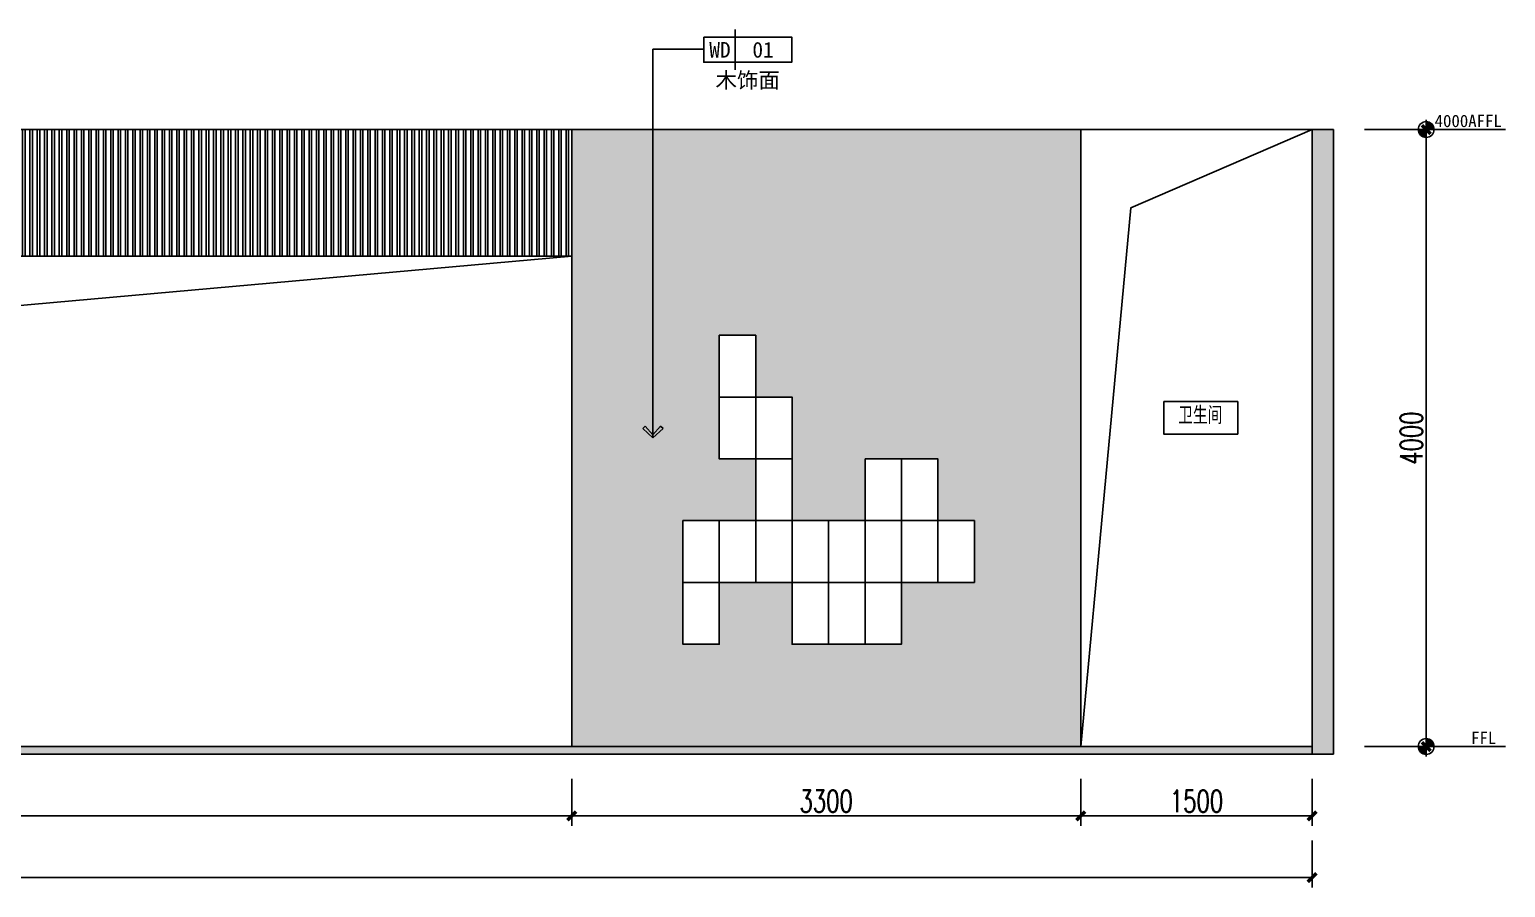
# Model space of a CAD drawing. Header units: millimetres. Extents: x 5625199 to 7433318, y -3316392 to -2552493.
# Drawn here: x 5960920 to 5970490, y -2677437 to -2671874 of the extents above; entities that cross this region are included whole.
import ezdxf
from ezdxf.enums import TextEntityAlignment as Align

# ---------------------------------------------------------------- set-up
doc = ezdxf.new("R2010")
doc.units = ezdxf.units.MM
doc.header["$PDMODE"] = 35
doc.header["$PDSIZE"] = -10
doc.linetypes.add('M-CENTER', pattern=[11.25, 7.5, -1.25, 1.25, -1.25])
for name, color, linetype in [('155', 155, 'Continuous'), ('DIM', 7, 'Continuous'), ('PL-文字标注', 2, 'Continuous')]:
    doc.layers.add(name, color=color, linetype=linetype)
doc.styles.add('03.YBC-宋体2.5', font='', dxfattribs={"width": 0.8, "height": 2.5})
doc.styles.add('dop-S', font='')
doc.styles.add('宋体', font='', dxfattribs={"width": 0.7})
doc.styles.add('标注-尺寸', font='simplex.shx', dxfattribs={"width": 0.7})
doc.styles.get('03.YBC-宋体2.5').set_extended_font_data('SimSun')
doc.styles.get('dop-S').set_extended_font_data('SimSun')
doc.styles.get('宋体').set_extended_font_data('SimSun')
doc.dimstyles.new('90', dxfattribs={"dimscale": 0.9, "dimtxt": 150, "dimasz": 50, "dimexe": 120, "dimexo": 150, "dimgap": 30, "dimtad": 1, "dimdec": 0, "dimrnd": 5, "dimdsep": 46, "dimtxsty": '标注-尺寸', "dimblk": 'ARCHTICK', "dimcen": 0.2, "dimclrd": 8, "dimclre": 8, "dimclrt": 2, "dimadec": 0, "dimazin": 0, "dimtfac": 1, "dimtdec": 0, "dimtmove": 2, "dimatfit": 3, "dimldrblk": 'ccccc', "dimfxl": 300, "dimfxlon": 1, "dimtolj": 1, "dimtzin": 0, "dimarcsym": 0})
doc.dimstyles.new('副本 100', dxfattribs={"dimscale": 0.8, "dimtxt": 180, "dimasz": 70, "dimexe": 80, "dimexo": 100, "dimgap": 30, "dimtad": 1, "dimdec": 0, "dimrnd": 5, "dimdsep": 46, "dimtxsty": '标注-尺寸', "dimblk": 'ARCHTICK', "dimcen": 0.2, "dimdle": 5, "dimclrd": 8, "dimclre": 8, "dimclrt": 2, "dimadec": 0, "dimazin": 0, "dimtfac": 1, "dimtdec": 0, "dimtmove": 2, "dimatfit": 3, "dimldrblk": 'ccccc', "dimfxl": 300, "dimfxlon": 1, "dimtolj": 1, "dimtzin": 0, "dimarcsym": 0})

# ---------------------------------------------------------------- blocks, each defined once
blk = doc.blocks.new('G$C26AEEC73')
at = {"layer": '155', "color": 8, "ltscale": 500}
for points in [[(236.2582065640017, 2002.685826071538), (472.5164131280035, 2002.685826071538), (472.5164131280035, 1602.14866085723), (236.2582065640017, 1602.14866085723)], [(236.2582065640017, 1602.14866085723), (472.5164131280035, 1602.14866085723), (472.5164131280035, 1201.611495642923), (236.2582065640017, 1201.611495642923)], [(472.5164131280035, 1602.14866085723), (708.7746196920052, 1602.14866085723), (708.7746196920052, 1201.611495642923), (472.5164131280035, 1201.611495642923)], [(472.5164131280035, 1201.611495642923), (708.7746196920052, 1201.611495642923), (708.7746196920052, 801.0743304286152), (472.5164131280035, 801.0743304286152)], [(1181.291032820009, 1201.611495642923), (1417.54923938401, 1201.611495642923), (1417.54923938401, 801.0743304286152), (1181.291032820009, 801.0743304286152)], [(1417.54923938401, 1201.611495642923), (1653.807445948012, 1201.611495642923), (1653.807445948012, 801.0743304286152), (1417.54923938401, 801.0743304286152)], [(0, 801.0743304286152), (236.2582065640017, 801.0743304286152), (236.2582065640017, 400.5371652143076), (0, 400.5371652143076)], [(236.2582065640017, 801.0743304286152), (472.5164131280035, 801.0743304286152), (472.5164131280035, 400.5371652143076), (236.2582065640017, 400.5371652143076)], [(472.5164131280035, 801.0743304286152), (708.7746196920052, 801.0743304286152), (708.7746196920052, 400.5371652143076), (472.5164131280035, 400.5371652143076)], [(708.7746196920052, 801.0743304286152), (945.032826256007, 801.0743304286152), (945.032826256007, 400.5371652143076), (708.7746196920052, 400.5371652143076)], [(945.032826256007, 801.0743304286152), (1181.291032820009, 801.0743304286152), (1181.291032820009, 400.5371652143076), (945.032826256007, 400.5371652143076)], [(1181.291032820009, 801.0743304286152), (1417.54923938401, 801.0743304286152), (1417.54923938401, 400.5371652143076), (1181.291032820009, 400.5371652143076)], [(1417.54923938401, 801.0743304286152), (1653.807445948012, 801.0743304286152), (1653.807445948012, 400.5371652143076), (1417.54923938401, 400.5371652143076)], [(1653.807445948012, 801.0743304286152), (1890.065652512014, 801.0743304286152), (1890.065652512014, 400.5371652143076), (1653.807445948012, 400.5371652143076)], [(0, 400.5371652143076), (236.2582065640017, 400.5371652143076), (236.2582065640017, 0), (0, 0)], [(708.7746196920052, 400.5371652143076), (945.032826256007, 400.5371652143076), (945.032826256007, 0), (708.7746196920052, 0)], [(945.032826256007, 400.5371652143076), (1181.291032820009, 400.5371652143076), (1181.291032820009, 0), (945.032826256007, 0)], [(1181.291032820009, 400.5371652143076), (1417.54923938401, 400.5371652143076), (1417.54923938401, 0), (1181.291032820009, 0)]]:
    blk.add_lwpolyline(points, close=True, dxfattribs=at)
blk = doc.blocks.new('_ArchTick')
at = {"color": 0, "linetype": 'ByBlock', "const_width": 0.4}
blk.add_lwpolyline([(-0.5, -0.5), (0.5, 0.5)], dxfattribs=at)
blk = doc.blocks.new('*D204')
at = {"layer": '155', "color": 8, "lineweight": -2, "ltscale": 500, "transparency": 16777216}
for p, q in [((5956545.796211659, -2676732.718903087), (5956545.796211659, -2677036.718903087)), ((5964435.473459059, -2676732.718903087), (5964435.473459059, -2677036.718903087)), ((5956541.796211659, -2676972.718903087), (5964439.473459059, -2676972.718903087))]:
    blk.add_line(p, q, dxfattribs=at)
at = {"layer": 'Defpoints', "color": 0, "transparency": 16777216}
for p in [(5956545.796211659, -2676222.718903087), (5964435.473459059, -2676522.718903087), (5964435.473459059, -2676972.718903087)]:
    blk.add_point(p, dxfattribs=at)
at = {"layer": '155', "color": 8, "linetype": 'ByBlock', "lineweight": -2, "transparency": 16777216, "xscale": 56, "yscale": 56, "zscale": 56, "rotation": 180}
blk.add_blockref('_ArchTick', (5956545.796211659, -2676972.718903087), dxfattribs=at)
at = {"layer": '155', "color": 8, "linetype": 'ByBlock', "lineweight": -2, "transparency": 16777216, "xscale": 56, "yscale": 56, "zscale": 56}
blk.add_blockref('_ArchTick', (5964435.473459059, -2676972.718903087), dxfattribs=at)
at = {"layer": '155', "color": 2, "ltscale": 500, "transparency": 16777216, "insert": (5960490.634835359, -2676876.718903087), "char_height": 144, "attachment_point": 5, "style": '标注-尺寸'}
blk.add_mtext('\\A1;7890', dxfattribs=at)
blk = doc.blocks.new('ccccc')
h = blk.add_hatch(color=44)
h.dxf.hatch_style = 1
h.paths.add_polyline_path([(-1.713128774543292, -1.115298350458033), (-1.349075249163433, -1.474599215202033), (1e-16, 1e-16), (-1.349075249163433, 1.474599215202033), (-1.713128774543292, 1.115298350458033), (-0.4242640688316898, -1e-16)])
at = {"color": 44}
for p, q in [((-0.4242640688316897, 0), (-5.066636229632421, 0)), ((-1.349075249163433, 1.474599215202033), (-1.713128774543292, 1.115298350458033)), ((-1.713128774543292, 1.115298350458033), (-0.4242640688316897, 0)), ((-1.713128774543292, -1.115298350458033), (-0.4242640688316897, 0)), ((0, 0), (-1.349075249163433, 1.474599215202033)), ((0, 0), (-1.349075249163433, -1.474599215202033)), ((-1.349075249163433, -1.474599215202033), (-1.713128774543292, -1.115298350458033))]:
    blk.add_line(p, q, dxfattribs=at)
blk = doc.blocks.new('*D205')
at = {"layer": '155', "color": 8, "lineweight": -2, "ltscale": 500, "transparency": 16777216}
for p, q in [((5964435.473459059, -2676732.718903087), (5964435.473459059, -2677036.718903087)), ((5967735.861776736, -2676732.718903087), (5967735.861776736, -2677036.718903087)), ((5964431.473459059, -2676972.718903087), (5967739.861776736, -2676972.718903087))]:
    blk.add_line(p, q, dxfattribs=at)
at = {"layer": 'Defpoints', "color": 0, "transparency": 16777216}
for p in [(5964435.473459059, -2676522.718903087), (5967735.861776736, -2676522.718903087), (5967735.861776736, -2676972.718903087)]:
    blk.add_point(p, dxfattribs=at)
at = {"layer": '155', "color": 8, "linetype": 'ByBlock', "lineweight": -2, "transparency": 16777216, "xscale": 56, "yscale": 56, "zscale": 56, "rotation": 180}
blk.add_blockref('_ArchTick', (5964435.473459059, -2676972.718903087), dxfattribs=at)
at = {"layer": '155', "color": 8, "linetype": 'ByBlock', "lineweight": -2, "transparency": 16777216, "xscale": 56, "yscale": 56, "zscale": 56}
blk.add_blockref('_ArchTick', (5967735.861776736, -2676972.718903087), dxfattribs=at)
at = {"layer": '155', "color": 2, "ltscale": 500, "transparency": 16777216, "insert": (5966085.667617898, -2676876.718903087), "char_height": 144, "attachment_point": 5, "style": '标注-尺寸'}
blk.add_mtext('\\A1;3300', dxfattribs=at)
blk = doc.blocks.new('*D206')
at = {"layer": '155', "color": 8, "lineweight": -2, "ltscale": 500, "transparency": 16777216}
for p, q in [((5967735.861776736, -2676732.718903087), (5967735.861776736, -2677036.718903087)), ((5969235.862029363, -2676732.718903087), (5969235.862029363, -2677036.718903087)), ((5967731.861776736, -2676972.718903087), (5969239.862029363, -2676972.718903087))]:
    blk.add_line(p, q, dxfattribs=at)
at = {"layer": 'Defpoints', "color": 0, "transparency": 16777216}
for p in [(5967735.861776736, -2676522.718903087), (5969235.862029363, -2676522.718903087), (5969235.862029363, -2676972.718903087)]:
    blk.add_point(p, dxfattribs=at)
at = {"layer": '155', "color": 8, "linetype": 'ByBlock', "lineweight": -2, "transparency": 16777216, "xscale": 56, "yscale": 56, "zscale": 56, "rotation": 180}
blk.add_blockref('_ArchTick', (5967735.861776736, -2676972.718903087), dxfattribs=at)
at = {"layer": '155', "color": 8, "linetype": 'ByBlock', "lineweight": -2, "transparency": 16777216, "xscale": 56, "yscale": 56, "zscale": 56}
blk.add_blockref('_ArchTick', (5969235.862029363, -2676972.718903087), dxfattribs=at)
at = {"layer": '155', "color": 2, "ltscale": 500, "transparency": 16777216, "insert": (5968485.861903049, -2676876.718903087), "char_height": 144, "attachment_point": 5, "style": '标注-尺寸'}
blk.add_mtext('\\A1;1500', dxfattribs=at)
blk = doc.blocks.new('*D365')
at = {"layer": '155', "color": 8, "lineweight": -2, "ltscale": 500, "transparency": 16777216}
for p, q in [((5951315.68706358, -2677132.718903087), (5951315.68706358, -2677436.718903087)), ((5969235.862029363, -2677132.718903087), (5969235.862029363, -2677436.718903087)), ((5951311.68706358, -2677372.718903087), (5969239.862029363, -2677372.718903087))]:
    blk.add_line(p, q, dxfattribs=at)
at = {"layer": 'Defpoints', "color": 0, "transparency": 16777216}
for p in [(5951315.68706358, -2676522.718903087), (5969235.862029363, -2676522.718903087), (5969235.862029363, -2677372.718903087)]:
    blk.add_point(p, dxfattribs=at)
at = {"layer": '155', "color": 8, "linetype": 'ByBlock', "lineweight": -2, "transparency": 16777216, "xscale": 56, "yscale": 56, "zscale": 56, "rotation": 180}
blk.add_blockref('_ArchTick', (5951315.68706358, -2677372.718903087), dxfattribs=at)
at = {"layer": '155', "color": 8, "linetype": 'ByBlock', "lineweight": -2, "transparency": 16777216, "xscale": 56, "yscale": 56, "zscale": 56}
blk.add_blockref('_ArchTick', (5969235.862029363, -2677372.718903087), dxfattribs=at)
at = {"layer": '155', "color": 2, "ltscale": 500, "transparency": 16777216, "insert": (5960275.774546472, -2677276.718903087), "char_height": 144, "attachment_point": 5, "style": '标注-尺寸'}
blk.add_mtext('\\A1;17920', dxfattribs=at)
blk = doc.blocks.new('子标高')
h = blk.add_hatch(color=256)
edge = h.paths.add_edge_path()
edge.add_arc((-600.2409431565975, 0.2411642588631366), 50.95940477876864, 89.72884797535391, 180.2711520246482, ccw=False)
edge.add_line((-599.9997788977344, 51.19999838216972), (-599.9997788977344, -3.637978807091713e-12))
edge.add_line((-599.9997788977344, 0), (-651.1997772799077, 0))
edge = h.paths.add_edge_path()
edge.add_arc((-599.7586146388712, -0.2411642588667746), 50.95940477876958, -90.27115202464557, 0.271152024646824, ccw=False)
edge.add_line((-599.9997788977344, -51.19999838217336), (-599.9997788977344, 0))
edge.add_line((-599.9997788977344, 0), (-548.799780515561, 0))
at = {"linetype": 'M-CENTER', "ltscale": 0.5}
blk.add_line((-709.9997754219294, -3.637978807091713e-11), (-1113.972843062991, 9.822542779147625e-09), dxfattribs=at)
for p, q in [((-200, 0), (-709.9997754219294, 0)), ((-599.9997788977344, 63.99999797771306), (-599.9997788977344, -63.9999979777167))]:
    blk.add_line(p, q)
at = {"color": 5}
blk.add_circle((-599.9997788977344, 0), 51.19999838217197, dxfattribs=at)
at = {"style": 'dop-S'}
blk.add_attdef('标高', (-1232.206651260486, 15.99306680168957), '', height=99.99999684017962, dxfattribs=at)
blk = doc.blocks.new('母标高')
h = blk.add_hatch(color=256)
edge = h.paths.add_edge_path()
edge.add_arc((-600.2409431565975, 0.2411642588631366), 50.95940477876864, 89.72884797535391, 180.2711520246482, ccw=False)
edge.add_line((-599.9997788977344, 51.19999838216972), (-599.9997788977344, -3.637978807091713e-12))
edge.add_line((-599.9997788977344, 0), (-651.1997772799077, 0))
edge = h.paths.add_edge_path()
edge.add_arc((-599.7586146388712, -0.2411642588667746), 50.95940477876958, -90.27115202464557, 0.271152024646824, ccw=False)
edge.add_line((-599.9997788977344, -51.19999838217336), (-599.9997788977344, 0))
edge.add_line((-599.9997788977344, 0), (-548.799780515561, 0))
at = {"linetype": 'M-CENTER', "ltscale": 0.5}
blk.add_line((-709.9997754219294, -3.637978807091713e-11), (-1113.972843062991, 9.822542779147625e-09), dxfattribs=at)
for p, q in [((-200, 0), (-709.9997754219294, 0)), ((-599.9997788977344, 63.99999797771306), (-599.9997788977344, -63.9999979777167))]:
    blk.add_line(p, q)
at = {"color": 5}
blk.add_circle((-599.9997788977344, 0), 51.19999838217197, dxfattribs=at)
at = {"style": 'dop-S'}
blk.add_attdef('标高', (-1104.391530706991, 15.99306680168957), '', height=99.99999684017962, dxfattribs=at)
blk = doc.blocks.new('*D416')
at = {"layer": '155', "color": 8, "lineweight": -2, "ltscale": 500, "transparency": 16777216}
for p, q in [((5969735.861755595, -2672522.718903087), (5970039.861755595, -2672522.718903087)), ((5969975.861755595, -2676526.718903087), (5969975.861755595, -2672518.718903087)), ((5969735.861755595, -2676522.718903087), (5970039.861755595, -2676522.718903087))]:
    blk.add_line(p, q, dxfattribs=at)
at = {"layer": 'Defpoints', "color": 0, "transparency": 16777216}
for p in [(5968417.7254167, -2672522.718903087), (5969975.861755595, -2672522.718903087), (5968417.7254167, -2676522.718903087)]:
    blk.add_point(p, dxfattribs=at)
at = {"layer": '155', "color": 8, "linetype": 'ByBlock', "lineweight": -2, "transparency": 16777216, "xscale": 56, "yscale": 56, "zscale": 56}
for p, rotation in [((5969975.861755595, -2672522.718903087), 90), ((5969975.861755595, -2676522.718903087), 270)]:
    blk.add_blockref('_ArchTick', p, dxfattribs=dict(at, rotation=rotation))
at = {"layer": '155', "color": 2, "ltscale": 500, "transparency": 16777216, "insert": (5969879.861755595, -2674522.718903087), "char_height": 144, "attachment_point": 5, "rotation": 90, "style": '标注-尺寸'}
blk.add_mtext('\\A1;4000', dxfattribs=at)
blk = doc.blocks.new('*U612')
at = {"color": 50}
blk.add_line((-9.000000000004576, 3.200000000014711), (-9.000000000004576, -3.200000000014711), dxfattribs=at)
at = {"color": 150}
blk.add_lwpolyline([(-14.00000000000458, 2.000000000014666), (-13.99999999999542, -2.000000000014666), (4.575895218295045e-12, -2.000000000014666), (-4.575895218295045e-12, 2.000000000014666)], close=True, dxfattribs=at)
at = {"color": 50, "style": '03.YBC-宋体2.5', "flags": 8}
for tag, p in [('PT', (-11.41203370425436, -0.0169426641272139)), ('01', (-4.560573803961944, -0.0169426641272139)), ('材料名称', (-7.000000000004576, -4.854991556547589))]:
    blk.add_attdef(tag, text='', height=2.5, dxfattribs=at).set_placement(p, align=Align.MIDDLE_CENTER)

msp = doc.modelspace()

# ---------------------------------------------------------------- hatches: boundary and pattern name
at = {"layer": '155', "ltscale": 500}
h = msp.add_hatch(dxfattribs=at)
h.set_pattern_fill('钢筋混凝土', color=250, scale=3)
h.set_pattern_definition([(45, (228884.9985147357, -417409.755274), (-5.303300858899106, 5.303300858899107), []), (50, (228884.9985147357, -417409.755274), (21.5178054780226, -1.882564049477853), [2.249999999999998, -24.74999999999999]), (355, (228884.9985147357, -417409.755274), (-4.16254000839, 22.56576401100035), [1.8, -19.8]), (100.4514, (228886.7916651357, -417409.9121542), (17.35528145142065, 20.68318626182861), [1.912205699999999, -21.03426335999998]), (46.1842, (228884.9985147357, -417403.755274), (32.01723145876933, -4.965570429870542), [3.375, -37.125]), (96.6356, (228887.6666170857, -417404.16907321), (28.0398811664611, 29.22353612701325), [2.86830864, -31.55139]), (351.1842, (228884.9985147357, -417403.755274), (28.03985835400881, 29.22355802775974), [2.7, -29.7]), (21, (228887.9985147357, -417405.255274), (17.90721156355385, -12.07856671996016), [2.25, -24.75]), (326, (228887.9985147357, -417405.255274), (7.29945995764747, 21.75450135140559), [1.799999999999999, -19.79999999999998]), (71.4514, (228889.4907817257, -417406.26182218), (25.2066788574447, 9.675914901298572), [1.9122057, -21.03426336]), (37.50000000000001, (228884.9985147357, -417409.755274), (0.3647956595187187, 9.986815614939346), [0, -19.56, 0, -20.1, 0, -19.875]), (7.499999999999999, (228884.9985147357, -417409.755274), (7.892086123264458, 11.83235135647081), [0, -11.45999999999999, 0, -19.10999999999999, 0, -7.574999999999996]), (327.5, (228878.3085147357, -417409.755274), (16.01467308517227, -0.6766461520313927), [0, -7.499999999999999, 0, -23.4, 0, -31.04999999999999]), (317.5, (228875.3085147357, -417409.755274), (17.49558508027159, 3.003149469969532), [0, -9.75, 0, -15.54, 0, -22.05])])
h.paths.add_polyline_path([(5951315.68706358, -2672522.718903087), (5951175.686650096, -2672522.718903087), (5951175.686650096, -2676572.718903087), (5951315.68706358, -2676572.718903087), (5951315.68706358, -2676522.718903087)])
h.paths.add_polyline_path([(5969235.862029363, -2672522.718903087), (5969235.862029363, -2676572.718903087), (5969375.861976697, -2676572.718903087), (5969375.861976697, -2672522.718903087)])
h = msp.add_hatch(dxfattribs=at)
h.set_pattern_fill('ANSI32', color=250, scale=5, angle=45)
h.set_pattern_definition([(90, (273402.824621, -417409.755274), (-47.625, 2.916190190469635e-15), []), (90, (273418.699627857, -417393.880267143), (-47.625, 2.916190190469635e-15), [])])
h.paths.add_polyline_path([(5956975.796211659, -2673342.718903087), (5964435.473459059, -2673342.718903087), (5964435.473459059, -2672522.718903087), (5956975.796211659, -2672522.718903087)])
h = msp.add_hatch(dxfattribs=at)
h.set_pattern_fill('木纹03', color=250, scale=100, angle=45)
h.set_pattern_definition([(45, (273424.0378244356, -417374.3999349407), (2.220446049250313e-14, 282.842712474619), [10, -190]), (135, (273431.1088922474, -417268.3339177627), (-282.842712474619, 2.220446049250313e-14), [20, -180]), (90, (273416.9667566237, -417310.7603246339), (-141.42, 141.42), [14.14, -42.42, 14.14, -28.28, 99, -85]), (90, (273424.0378244356, -417388.5420705644), (-141.42135624, 141.42135624), [14.142, -28.284, 14.142, -226.2]), (90, (273459.3931634949, -417324.9024602576), (-141.42135624, 141.42135624), [14.142, -268.7007124]), (90, (273480.6063669305, -417317.8313924457), (-141.42135624, 141.42135624), [14.142, -268.7007124]), (90, (273445.2510278712, -417324.9024602576), (-141.42135624, 141.42135624), [14.142, -268.7007124]), (90, (273431.1088922474, -417324.9024602576), (-141.42135624, 141.42135624), [28.284, -254.5587124]), (90, (273360.3982141288, -417183.4811040203), (-141.42135624, 141.42135624), [28.284, -254.5587124]), (90, (273409.8956888118, -417331.9735280695), (-141.42135624, 141.42135624), [56.568, -226.2747124]), (90, (273395.7535531881, -417331.9735280695), (-141.42135624, 141.42135624), [56.568, -226.2747124]), (90, (273445.2510278712, -417197.623239644), (-141.42135624, 141.42135624), [56.568, -226.2747124]), (90, (273374.5403497525, -417324.9024602576), (-141.42135624, 141.42135624), [42.4264, -240.4163124]), (90, (273325.0428750695, -417331.9735280695), (-141.42135624, 141.42135624), [42.4264, -240.4163124]), (90, (273353.3271463169, -417331.9735280695), (-141.42135624, 141.42135624), [42.4264, -240.4163124]), (90, (273402.824621, -417197.623239644), (-141.42135624, 141.42135624), [70.71068, -212.1320324]), (90, (273381.6114175644, -417204.6943074559), (-141.42135624, 141.42135624), [70.71068, -212.1320324]), (90, (273431.1088922474, -417225.9075108915), (-141.42135624, 141.42135624), [98.99494920000001, -183.847763]), (71.5650512, (273424.0378244356, -417346.1156636932), (141.4213561807451, 141.4213562939005), [22.360678, -424.8529160000001]), (71.5650512, (273409.8956888118, -417275.4049855745), (141.4213561807451, 141.4213562939005), [22.360678, -424.8529160000001]), (71.5650512, (273416.9667566237, -417296.6181890101), (141.4213561807451, 141.4213562939005), [22.360678, -424.8529160000001]), (71.5650512, (273431.1088922474, -417367.3288671288), (141.4213561807451, 141.4213562939005), [44.72136, -402.4922354]), (71.5650512, (273395.7535531881, -417275.4049855745), (141.4213561807451, 141.4213562939005), [67.0820392, -380.1315562]), (71.5650512, (273374.5403497525, -417282.4760533864), (141.4213561807451, 141.4213562939005), [89.44271900000001, -357.7708764]), (71.5650512, (273353.3271463169, -417289.5471211983), (141.4213561807451, 141.4213562939005), [89.44271900000001, -357.7708764]), (71.5650512, (273289.6875360101, -417268.3339177627), (141.4213561807451, 141.4213562939005), [89.44271900000001, -357.7708764]), (71.5650512, (273303.8296716338, -417282.4760533864), (141.4213561807451, 141.4213562939005), [111.8034, -335.4101954]), (71.5650512, (273325.0428750695, -417289.5471211983), (141.4213561807451, 141.4213562939005), [111.8034, -335.4101954]), (108.43494882, (273431.1088922474, -417296.6181890101), (-141.4213562301105, 141.4213562445351), [22.360678, -424.8529160000001]), (108.43494882, (273424.0378244356, -417331.9735280695), (-141.4213562301105, 141.4213562445351), [22.360678, -424.8529160000001]), (108.43494882, (273424.0378244356, -417374.3999349407), (-141.4213562301105, 141.4213562445351), [44.72136, -402.4922354]), (108.43494882, (273445.2510278712, -417310.7603246339), (-141.4213562301105, 141.4213562445351), [44.72136, -402.4922354]), (108.43494882, (273416.9667566237, -417395.6131383763), (-141.4213562301105, 141.4213562445351), [67.0820392, -380.1315562]), (108.43494882, (273402.824621, -417409.755274), (-141.4213562301105, 141.4213562445351), [89.44271900000001, -357.7708764]), (108.43494882, (273523.0327738017, -417275.4049855745), (-141.4213562301105, 141.4213562445351), [89.44271900000001, -357.7708764]), (108.43494882, (273459.3931634949, -417310.7603246339), (-141.4213562301105, 141.4213562445351), [89.44271900000001, -357.7708764]), (108.43494882, (273501.8195703661, -417296.6181890101), (-141.4213562301105, 141.4213562445351), [111.8034, -335.4101954]), (108.43494882, (273480.6063669305, -417303.689256822), (-141.4213562301105, 141.4213562445351), [111.8034, -335.4101954])])
h.paths.add_polyline_path([(5964435.473459059, -2676522.718903087), (5967735.861776736, -2676522.718903087), (5967735.861776736, -2672522.718903087), (5964435.473459059, -2672522.718903087)])
h.paths.add_polyline_path([(5966101.258961443, -2675859.271030616), (5965865.000754879, -2675859.271030616), (5965865.000754879, -2675458.733865401), (5965628.742548315, -2675458.733865401), (5965392.484341751, -2675458.733865401), (5965392.484341751, -2675859.271030616), (5965156.226135187, -2675859.271030616), (5965156.226135187, -2675458.733865401), (5965156.226135187, -2675058.196700187), (5965392.484341751, -2675058.196700187), (5965628.742548315, -2675058.196700187), (5965628.742548315, -2674657.659534973), (5965392.484341751, -2674657.659534973), (5965392.484341751, -2674257.122369758), (5965392.484341751, -2673856.585204544), (5965628.742548315, -2673856.585204544), (5965628.742548315, -2674257.122369758), (5965865.000754879, -2674257.122369758), (5965865.000754879, -2674657.659534973), (5965865.000754879, -2675058.196700187), (5966101.258961443, -2675058.196700187), (5966337.517168007, -2675058.196700187), (5966337.517168007, -2674657.659534973), (5966573.775374571, -2674657.659534973), (5966810.033581135, -2674657.659534973), (5966810.033581135, -2675058.196700187), (5967046.291787699, -2675058.196700187), (5967046.291787699, -2675458.733865401), (5966810.033581135, -2675458.733865401), (5966573.775374571, -2675458.733865401), (5966573.775374571, -2675859.271030616), (5966337.517168007, -2675859.271030616)], flags=16)
h = msp.add_hatch(color=250, dxfattribs=at)
h.dxf.hatch_style = 1
h.paths.add_polyline_path([(5951315.68706358, -2676572.718903087), (5969235.862029363, -2676572.718903087), (5969235.862029363, -2676522.718903087), (5951315.68706358, -2676522.718903087)])

# ---------------------------------------------------------------- linework, layer by layer
at = {"layer": '155', "color": 0, "ltscale": 500}
for p, q in [((5969375.861976697, -2672522.718903087), (5951175.686650096, -2672522.718903087)), ((5969235.862029363, -2676572.718903087), (5969235.862029363, -2672522.718903087)), ((5969375.861976697, -2676572.718903087), (5969375.861976697, -2672522.718903087)), ((5969235.862029363, -2676522.718903087), (5951315.68706358, -2676522.718903087)), ((5969375.861976697, -2676572.718903087), (5951175.686650096, -2676572.718903087))]:
    msp.add_line(p, q, dxfattribs=at)
at = {"layer": '155', "color": 30, "ltscale": 500}
for q in [(5964435.473459059, -2672522.718903087), (5956975.796211659, -2673342.718903087)]:
    msp.add_line((5964435.473459059, -2673342.718903087), q, dxfattribs=at)
at = {"layer": '155', "color": 5, "ltscale": 500}
for p, q in [((5964435.473459059, -2672522.718903087), (5964435.473459059, -2676522.718903087)), ((5967735.861776736, -2672522.718903087), (5967735.861776736, -2676522.718903087))]:
    msp.add_line(p, q, dxfattribs=at)
at = {"layer": '155', "color": 250, "ltscale": 500}
for points in [[(5967735.861776736, -2676522.718903087), (5968060.626968507, -2673031.039381143), (5969235.862029363, -2672522.718903087)], [(5957110.212145601, -2676522.718903087), (5957688.353461233, -2673946.528975842), (5964435.473459059, -2673342.718903087)]]:
    msp.add_lwpolyline(points, dxfattribs=at)

# ---------------------------------------------------------------- block references
ref = msp.add_blockref('*U612', (5965862.818231003, -2672004.749392346), dxfattribs=dict(xscale=40.824, yscale=40.824, zscale=40.824))
ref.add_attrib('材料名称', '木饰面', dxfattribs={"color": 50, "height": 102.06, "style": '03.YBC-宋体2.5'}).set_placement((5965577.050231003, -2672202.94956765), align=Align.MIDDLE_CENTER)
ref.add_attrib('01', '01', dxfattribs={"color": 50, "height": 102.06, "style": '03.YBC-宋体2.5'}).set_placement((5965676.63736603, -2672005.441059666), align=Align.MIDDLE_CENTER)
ref.add_attrib('PT', 'WD', dxfattribs={"color": 50, "height": 102.06, "style": '03.YBC-宋体2.5'}).set_placement((5965396.933367061, -2672005.441059666), align=Align.MIDDLE_CENTER)
at = {"layer": '155', "ltscale": 500}
msp.add_blockref('G$C26AEEC73', (5965156.226135187, -2675859.271030616), dxfattribs=at)
at = {"layer": 'PL-文字标注', "color": 4, "linetype": 'M-CENTER'}
ref = msp.add_blockref('子标高', (5969375.861976697, -2672522.718903087), dxfattribs=dict(at, xscale=-1))
ref.add_attrib('标高', '4000AFFL', (5970030.659950982, -2672506.725836285), dxfattribs={"layer": '0', "height": 80, "style": 'dop-S'})
ref = msp.add_blockref('母标高', (5969375.861976697, -2676522.718903087), dxfattribs=dict(at, xscale=-1))
ref.add_attrib('标高', 'FFL', (5970266.845692919, -2676506.725836285), dxfattribs={"layer": '0', "height": 80, "style": 'dop-S'})

# ---------------------------------------------------------------- dimensions: what is measured, and where the dimension line sits
at = {"layer": '155', "ltscale": 500}
for base, p1, p2, picture, middle in [((5964435.473459059, -2676972.718903087), (5956545.796211659, -2676222.718903087), (5964435.473459059, -2676522.718903087), '*D204', (5960490.634835359, -2676876.718903087)), ((5969235.862029363, -2677372.718903087), (5951315.68706358, -2676522.718903087), (5969235.862029363, -2676522.718903087), '*D365', (5960275.774546472, -2677276.718903087)), ((5967735.861776736, -2676972.718903087), (5964435.473459059, -2676522.718903087), (5967735.861776736, -2676522.718903087), '*D205', (5966085.667617898, -2676876.718903087)), ((5969235.862029363, -2676972.718903087), (5967735.861776736, -2676522.718903087), (5969235.862029363, -2676522.718903087), '*D206', (5968485.861903049, -2676876.718903087))]:
    dim = msp.add_linear_dim(base=base, p1=p1, p2=p2, dimstyle='副本 100', dxfattribs=at)
    dim.commit()
    dim.dimension.update_dxf_attribs({"geometry": picture, "text_midpoint": middle})

# ---------------------------------------------------------------- leaders
at = {"layer": 'DIM'}
msp.add_leader([(5964962.273473319, -2674521.863861833), (5964962.273473319, -2672002.183141166), (5965289.487401534, -2672002.183141166)], dimstyle='90', dxfattribs=at)

# ---------------------------------------------------------------- next in the draw order: wipeouts: each hides what was drawn before it
at = {"color": 4}
msp.add_wipeout([(5968274.322958167, -2674286.773533755), (5968754.322958167, -2674286.773533755), (5968754.322958167, -2674496.773533755), (5968274.322958167, -2674496.773533755)], dxfattribs=at)

# ---------------------------------------------------------------- next in the draw order: linework, layer by layer
at = {"color": 1}
msp.add_lwpolyline([(5968274.322958167, -2674286.773533755), (5968754.322958167, -2674286.773533755), (5968754.322958167, -2674496.773533755), (5968274.322958167, -2674496.773533755)], close=True, dxfattribs=at)

# ---------------------------------------------------------------- next in the draw order: texts
at = {"color": 3, "linetype": 'ByBlock', "ltscale": 10, "insert": (5968367.589353961, -2674321.405914895), "char_height": 100, "width": 20529.62130531669, "attachment_point": 1, "style": '宋体'}
msp.add_mtext('卫生间', dxfattribs=at)

# ---------------------------------------------------------------- next in the draw order: dimensions: what is measured, and where the dimension line sits
at = {"layer": '155', "ltscale": 500}
dim = msp.add_linear_dim(base=(5969975.861755595, -2672522.718903087), p1=(5968417.7254167, -2676522.718903087), p2=(5968417.7254167, -2672522.718903087), angle=90, dimstyle='副本 100', dxfattribs=at)
dim.commit()
dim.dimension.update_dxf_attribs({"geometry": '*D416', "text_midpoint": (5969879.861755595, -2674522.718903087)})

doc.saveas('drawing.dxf')
